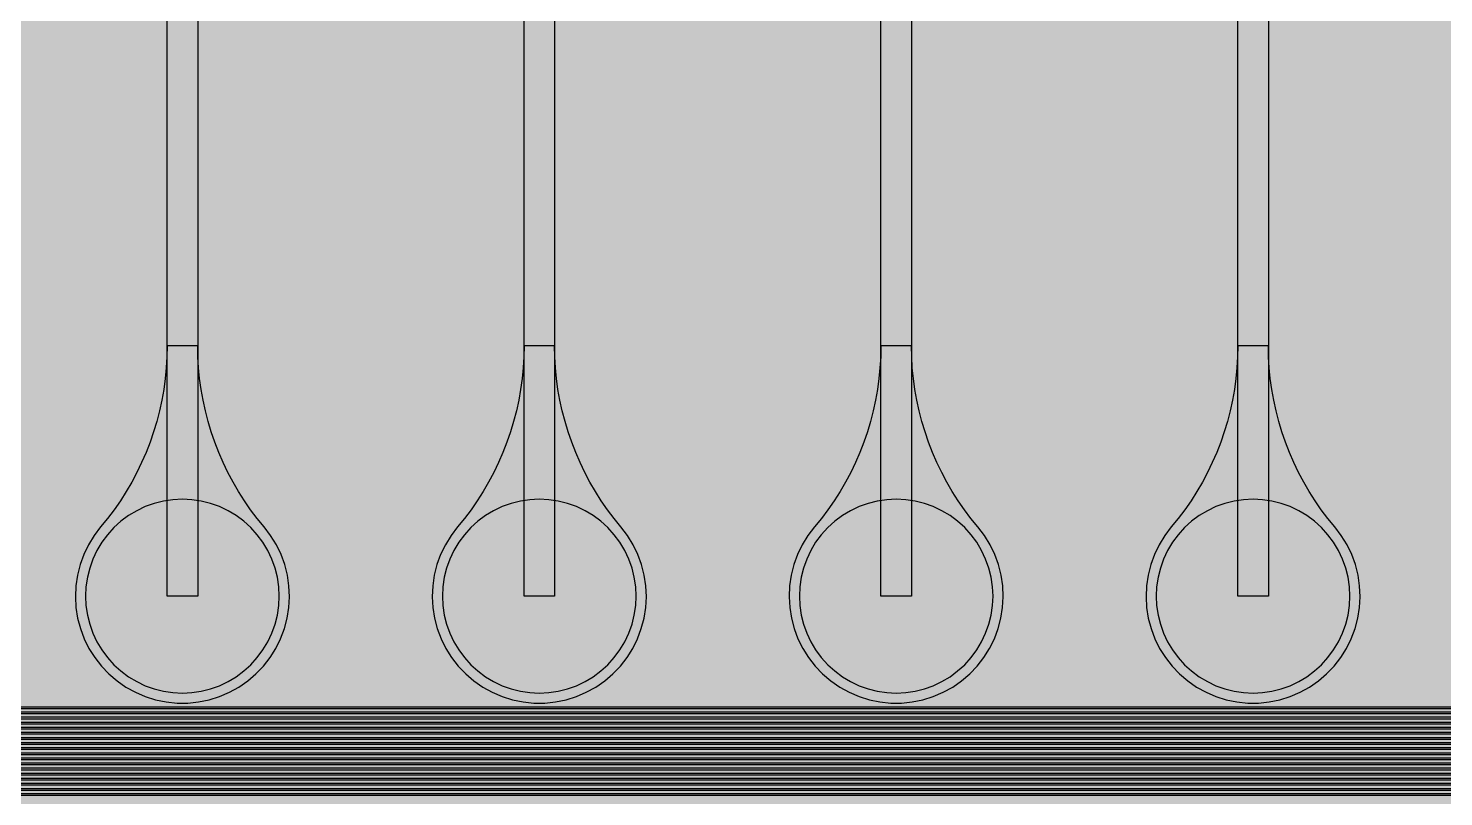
# Model space of a CAD drawing. Header units: metres. Extents: x -7240 to 10960, y -29667 to 1823.
# Drawn here: x -5403 to -4015, y -23979 to -23226 of the extents above; entities that cross this region are included whole.
import ezdxf

# ---------------------------------------------------------------- set-up
doc = ezdxf.new("R2010")
doc.units = ezdxf.units.M
for name, color, linetype in [('Metal1', 4, 'CONTINUOUS'), ('Polyimide', 7, 'CONTINUOUS'), ('Polyimide_Negative', 5, 'CONTINUOUS')]:
    doc.layers.add(name, color=color, linetype=linetype)

msp = doc.modelspace()

# ---------------------------------------------------------------- hatches: boundary and pattern name
at = {"layer": 'Polyimide'}
msp.add_hatch(color=7, dxfattribs=at).paths.add_polyline_path([(4088.5, -11806.9), (4098.7, -11851.2), (4115.6, -11893.5), (4138.6, -11932.7), (4167.4, -11968), (4201.1, -11998.5), (4239, -12023.6), (4280.3, -12042.7), (4349.2, -12073.7), (4413.2, -12113.8), (4471.3, -12162), (4522.3, -12217.7), (4565.4, -12279.7), (4599.7, -12346.9), (4624.7, -12418.2), (4639.9, -12492.2), (4645, -12567.5), (4639.9, -12642.8), (4624.7, -12716.8), (4599.7, -12788.1), (4565.4, -12855.3), (4522.3, -12917.3), (4471.3, -12973), (4413.2, -13021.2), (4349.2, -13061.3), (4280.3, -13092.3), (4239, -13111.4), (4201.1, -13136.5), (4167.4, -13167), (4138.6, -13202.3), (4115.6, -13241.5), (4098.7, -13283.8), (4088.5, -13328.1), (4085, -13373.5), (4085, -13567.5), (4099.4, -13861.6), (4142.6, -14152.8), (4214.2, -14438.4), (4313.4, -14715.5), (4439.2, -14981.7), (4590.6, -15234.2), (4766, -15470.7), (4963.7, -15688.8), (5181.8, -15886.5), (5418.3, -16061.9), (5670.8, -16213.3), (5936.9, -16339.1), (6214.1, -16438.3), (6499.7, -16509.9), (6790.9, -16553.1), (7085, -16567.5), (9960.4, -16567.5), (10038.8, -16571.4), (10116.4, -16582.9), (10192.6, -16601.9), (10266.5, -16628.4), (10337.5, -16662), (10404.8, -16702.3), (10467.9, -16749.1), (10526.1, -16801.8), (10578.8, -16860), (10625.6, -16923), (10665.9, -16990.4), (10699.5, -17061.4), (10725.9, -17135.3), (10745, -17211.4), (10756.5, -17289.1), (10760.4, -17367.5), (10760.4, -21957.3), (10721.6, -22012.9), (10686, -22070.6), (10653.6, -22130.1), (10624.5, -22191.4), (10598.9, -22254.2), (10576.8, -22318.2), (10558.3, -22383.5), (10543.4, -22449.6), (10532.2, -22516.5), (10524.7, -22583.8), (10521, -22651.5), (10521, -22719.3), (10524.7, -22787), (10532.2, -22854.4), (10543.4, -22921.2), (10558.3, -22987.4), (10576.8, -23052.6), (10598.9, -23116.7), (10624.5, -23179.5), (10653.6, -23240.7), (10686, -23300.3), (10721.6, -23357.9), (10760.4, -23413.5), (10760.4, -28667.5), (10756.5, -28745.9), (10745, -28823.6), (10725.9, -28899.7), (10699.5, -28973.6), (10665.9, -29044.6), (10625.6, -29112), (10578.8, -29175), (10526.1, -29233.2), (10467.9, -29285.9), (10404.8, -29332.7), (10337.5, -29373), (10266.5, -29406.6), (10192.6, -29433.1), (10116.4, -29452.1), (10038.8, -29463.6), (9960.4, -29467.5), (-6239.6, -29467.5), (-6318, -29463.6), (-6395.7, -29452.1), (-6471.9, -29433.1), (-6545.8, -29406.6), (-6616.7, -29373), (-6684.1, -29332.7), (-6747.1, -29285.9), (-6805.3, -29233.2), (-6858, -29175), (-6904.8, -29112), (-6945.2, -29044.6), (-6978.7, -28973.6), (-7005.2, -28899.7), (-7024.3, -28823.6), (-7035.8, -28745.9), (-7039.6, -28667.5), (-7039.6, -23426.3), (-6999.4, -23370.1), (-6962.3, -23311.6), (-6928.7, -23251.2), (-6898.5, -23189), (-6871.8, -23125.1), (-6848.8, -23059.9), (-6829.5, -22993.4), (-6814, -22926), (-6802.4, -22857.8), (-6794.6, -22789.1), (-6790.7, -22720), (-6790.7, -22650.8), (-6794.6, -22581.8), (-6802.4, -22513), (-6814, -22444.8), (-6829.5, -22377.4), (-6848.8, -22311), (-6871.8, -22245.7), (-6898.5, -22181.9), (-6928.7, -22119.7), (-6962.3, -22059.2), (-6999.4, -22000.8), (-7039.6, -21944.5), (-7039.6, -17367.5), (-7035.8, -17289.1), (-7024.3, -17211.4), (-7005.2, -17135.3), (-6978.7, -17061.4), (-6945.2, -16990.4), (-6904.8, -16923), (-6858, -16860), (-6805.3, -16801.8), (-6747.1, -16749.1), (-6684.1, -16702.3), (-6616.7, -16662), (-6545.8, -16628.4), (-6471.9, -16601.9), (-6395.7, -16582.9), (-6318, -16571.4), (-6239.6, -16567.5), (-3334, -16567.5), (-3039.9, -16553.1), (-2748.7, -16509.9), (-2463.1, -16438.3), (-2185.9, -16339.1), (-1919.8, -16213.3), (-1667.3, -16061.9), (-1430.8, -15886.5), (-1212.7, -15688.8), (-1015, -15470.7), (-839.6, -15234.2), (-688.2, -14981.7), (-562.4, -14715.5), (-463.2, -14438.4), (-391.6, -14152.8), (-348.4, -13861.6), (-334, -13567.5), (-334, -13373.5), (-337.5, -13328.1), (-347.7, -13283.8), (-364.6, -13241.5), (-387.6, -13202.3), (-416.4, -13167), (-450.1, -13136.5), (-488, -13111.4), (-529.3, -13092.3), (-529.3, -13092.3), (-598.2, -13061.3), (-662.2, -13021.2), (-720.3, -12973), (-771.3, -12917.3), (-814.4, -12855.3), (-848.7, -12788.1), (-873.7, -12716.8), (-888.9, -12642.8), (-894, -12567.5), (-888.9, -12492.2), (-873.7, -12418.2), (-848.7, -12346.9), (-814.4, -12279.7), (-771.3, -12217.7), (-720.3, -12162), (-662.2, -12113.8), (-598.2, -12073.7), (-529.3, -12042.7), (-488, -12023.6), (-450.1, -11998.5), (-416.4, -11968), (-387.6, -11932.7), (-364.6, -11893.5), (-347.7, -11851.2), (-337.5, -11806.9), (-334, -11761.5), (-334, -11074.3), (-337.5, -11028.9), (-347.7, -10984.6), (-364.6, -10942.4), (-387.6, -10903.1), (-416.4, -10867.8), (-450.1, -10837.3), (-488, -10812.2), (-529.3, -10793.2), (-529.3, -10793.2), (-598.2, -10762.1), (-662.2, -10722.1), (-720.3, -10673.8), (-771.3, -10618.1), (-814.4, -10556.1), (-848.7, -10488.9), (-873.7, -10417.6), (-888.9, -10343.7), (-894, -10268.3), (-888.9, -10193), (-873.7, -10119), (-848.7, -10047.8), (-814.4, -9980.5), (-771.3, -9918.5), (-720.3, -9862.9), (-662.2, -9814.6), (-598.2, -9774.6), (-529.3, -9743.5), (-488, -9724.5), (-450.1, -9699.4), (-416.4, -9668.8), (-387.6, -9633.5), (-364.6, -9594.3), (-347.7, -9552), (-337.5, -9507.7), (-334, -9462.4), (-334, -8775.1), (-337.5, -8729.8), (-347.7, -8685.5), (-364.6, -8643.2), (-387.6, -8604), (-416.4, -8568.7), (-450.1, -8538.1), (-488, -8513), (-529.3, -8494), (-529.3, -8494), (-598.2, -8462.9), (-662.2, -8422.9), (-720.3, -8374.6), (-771.3, -8319), (-814.4, -8257), (-848.7, -8189.7), (-873.7, -8118.5), (-888.9, -8044.5), (-894, -7969.2), (-888.9, -7893.8), (-873.7, -7819.9), (-848.7, -7748.6), (-814.4, -7681.4), (-771.3, -7619.4), (-720.3, -7563.7), (-662.2, -7515.4), (-598.2, -7475.4), (-529.3, -7444.3), (-529.3, -7444.3), (-488, -7425.3), (-450.1, -7400.2), (-416.4, -7369.7), (-387.6, -7334.4), (-364.6, -7295.1), (-347.7, -7252.9), (-337.5, -7208.6), (-334, -7163.2), (-334, -6476), (-337.5, -6430.6), (-347.7, -6386.3), (-364.6, -6344), (-387.6, -6304.8), (-416.4, -6269.5), (-450.1, -6239), (-488, -6213.9), (-529.3, -6194.8), (-529.3, -6194.8), (-598.2, -6163.8), (-662.2, -6123.7), (-720.3, -6075.5), (-771.3, -6019.8), (-814.4, -5957.8), (-848.7, -5890.6), (-873.7, -5819.3), (-888.9, -5745.3), (-894, -5670), (-888.9, -5594.7), (-873.7, -5520.7), (-848.7, -5449.4), (-814.4, -5382.2), (-771.3, -5320.2), (-720.3, -5264.5), (-662.2, -5216.3), (-598.2, -5176.2), (-529.3, -5145.2), (-529.3, -5145.2), (-488, -5126.1), (-450.1, -5101), (-416.4, -5070.5), (-387.6, -5035.2), (-364.6, -4996), (-347.7, -4953.7), (-337.5, -4909.4), (-334, -4864), (-334, 380), (-334, 1522.5), (-289, 1522.5), (-288.8, 1515.6), (-288.1, 1508.8), (-287, 1502), (-285.4, 1495.3), (-283.4, 1488.7), (-281, 1482.3), (-278.2, 1476.1), (-274.9, 1470), (-271.3, 1464.2), (-267.3, 1458.6), (-262.9, 1453.3), (-258.2, 1448.3), (-253.2, 1443.6), (-247.9, 1439.2), (-242.3, 1435.2), (-236.5, 1431.6), (-230.4, 1428.3), (-224.2, 1425.5), (-217.8, 1423.1), (-211.2, 1421.1), (-204.5, 1419.5), (-197.7, 1418.4), (-190.9, 1417.7), (-184, 1417.5), (-177.1, 1417.7), (-170.3, 1418.4), (-163.5, 1419.5), (-156.8, 1421.1), (-150.2, 1423.1), (-143.8, 1425.5), (-137.6, 1428.3), (-131.5, 1431.6), (-125.7, 1435.2), (-120.1, 1439.2), (-114.8, 1443.6), (-109.8, 1448.3), (-105.1, 1453.3), (-100.7, 1458.6), (-96.7, 1464.2), (-93.1, 1470), (-89.8, 1476.1), (-87, 1482.3), (-84.6, 1488.7), (-82.6, 1495.3), (-81, 1502), (-79.9, 1508.8), (-79.2, 1515.6), (-79, 1522.5), (1786, 1522.5), (3835, 1522.5), (3835.2, 1529), (3835.9, 1535.6), (3836.9, 1542), (3838.4, 1548.4), (3840.3, 1554.6), (3842.6, 1560.8), (3845.3, 1566.7), (3848.4, 1572.5), (3851.9, 1578.1), (3855.7, 1583.4), (3859.8, 1588.4), (3864.3, 1593.2), (3869.1, 1597.7), (3874.1, 1601.8), (3879.4, 1605.6), (3885, 1609.1), (3890.8, 1612.2), (3896.7, 1614.9), (3902.9, 1617.2), (3909.1, 1619.1), (3915.5, 1620.6), (3921.9, 1621.6), (3928.5, 1622.3), (3935, 1622.5), (3941.5, 1622.3), (3948.1, 1621.6), (3954.5, 1620.6), (3960.9, 1619.1), (3967.1, 1617.2), (3973.3, 1614.9), (3979.2, 1612.2), (3985, 1609.1), (3990.6, 1605.6), (3995.9, 1601.8), (4000.9, 1597.7), (4005.7, 1593.2), (4010.2, 1588.4), (4014.3, 1583.4), (4018.1, 1578.1), (4021.6, 1572.5), (4024.7, 1566.7), (4027.4, 1560.8), (4029.7, 1554.6), (4031.6, 1548.4), (4033.1, 1542), (4034.1, 1535.6), (4034.8, 1529), (4035, 1522.5), (4085, 1522.5), (4085, 380), (4085, 330), (4085, -4864), (4088.5, -4909.4), (4098.7, -4953.7), (4115.6, -4996), (4138.6, -5035.2), (4167.4, -5070.5), (4201.1, -5101), (4239, -5126.1), (4280.3, -5145.2), (4280.3, -5145.2), (4349.2, -5176.2), (4413.2, -5216.3), (4471.3, -5264.5), (4522.3, -5320.2), (4565.4, -5382.2), (4599.7, -5449.4), (4624.7, -5520.7), (4639.9, -5594.7), (4645, -5670), (4639.9, -5745.3), (4624.7, -5819.3), (4599.7, -5890.6), (4565.4, -5957.8), (4522.3, -6019.8), (4471.3, -6075.5), (4413.2, -6123.7), (4349.2, -6163.8), (4280.3, -6194.8), (4239, -6213.9), (4201.1, -6239), (4167.4, -6269.5), (4138.6, -6304.8), (4115.6, -6344), (4098.7, -6386.3), (4088.5, -6430.6), (4085, -6476), (4085, -11761.5), (4088.5, -11806.9)])

# ---------------------------------------------------------------- linework, layer by layer
at = {"layer": 'Metal1'}
for points in [[(1413.9, -18191.7), (1413.9, -25252.9), (1383.3, -25283.5), (-5912.5, -25283.5), (-5943.1, -25252.9), (-5943.1, -22921.6), (-5912.5, -22891), (-4231.7, -22891), (-4197.8, -22920.2), (-4187.1, -23060.2), (-4187.1, -23782.5), (-4217.1, -23782.5), (-4217.1, -23060.2), (-4206.4, -22923.8), (-4232.5, -22893), (-5911.7, -22893), (-5941.1, -22922.4), (-5941.1, -25252.1), (-5911.7, -25281.5), (1382.5, -25281.5), (1411.9, -25252.1), (1411.9, -18191.7)], [(1403.9, -18191.7), (1403.9, -25242.9), (1373.3, -25273.5), (-5902.5, -25273.5), (-5933.1, -25242.9), (-5933.1, -22931.6), (-5902.5, -22901), (-4581.7, -22901), (-4547.8, -22930.2), (-4537.1, -23068.2), (-4537.1, -23782.5), (-4567.1, -23782.5), (-4567.1, -23068.2), (-4556.5, -22933.8), (-4582.5, -22903), (-5901.7, -22903), (-5931.1, -22932.4), (-5931.1, -25242.1), (-5901.7, -25271.5), (1372.5, -25271.5), (1401.9, -25242.1), (1401.9, -18191.7)], [(1393.9, -18191.7), (1393.9, -25232.9), (1363.3, -25263.5), (-5892.5, -25263.5), (-5923.1, -25232.9), (-5923.1, -22941.6), (-5892.5, -22911), (-4931.7, -22911), (-4897.8, -22940.2), (-4887.1, -23076.2), (-4887.1, -23782.5), (-4917.1, -23782.5), (-4917.1, -23076.2), (-4906.5, -22943.8), (-4932.5, -22913), (-5891.7, -22913), (-5921.1, -22942.4), (-5921.1, -25232.1), (-5891.7, -25261.5), (1362.5, -25261.5), (1391.9, -25232.1), (1391.9, -18191.7)], [(1383.9, -18191.7), (1383.9, -25222.9), (1353.3, -25253.5), (-5882.5, -25253.5), (-5913.1, -25222.9), (-5913.1, -22951.6), (-5882.5, -22921), (-5281.7, -22921), (-5247.7, -22950.2), (-5237.1, -23084.2), (-5237.1, -23782.5), (-5267.1, -23782.5), (-5267.1, -23084.2), (-5256.5, -22953.8), (-5282.5, -22923), (-5881.7, -22923), (-5911.1, -22952.4), (-5911.1, -25222.1), (-5881.7, -25251.5), (1352.5, -25251.5), (1381.9, -25222.1), (1381.9, -18191.7)], [(1378.9, -18191.7), (1378.9, -25217.9), (1348.3, -25248.5), (-5877.5, -25248.5), (-5908.1, -25217.9), (-5908.1, -23921.6), (-5877.5, -23891), (143.3, -23891), (179.6, -23919.2), (187.9, -23982.8), (187.9, -24152.5), (157.9, -24152.5), (157.9, -23982.8), (166.1, -23924.8), (142.5, -23893), (-5876.7, -23893), (-5906.1, -23922.4), (-5906.1, -25217.1), (-5876.7, -25246.5), (1347.5, -25246.5), (1376.9, -25217.1), (1376.9, -18191.7)], [(1373.9, -18191.7), (1373.9, -25212.9), (1343.3, -25243.5), (-5872.5, -25243.5), (-5903.1, -25212.9), (-5903.1, -23926.6), (-5872.5, -23896), (-31.7, -23896), (1.8, -23925.4), (12.9, -24086.2), (12.9, -24892.5), (-17.1, -24892.5), (-17.1, -24086.2), (-6.1, -23928.6), (-32.5, -23898), (-5871.7, -23898), (-5901.1, -23927.4), (-5901.1, -25212.1), (-5871.7, -25241.5), (1342.5, -25241.5), (1371.9, -25212.1), (1371.9, -18191.7)], [(1368.9, -18191.7), (1368.9, -25207.9), (1338.3, -25238.5), (-5867.5, -25238.5), (-5898.1, -25207.9), (-5898.1, -23931.6), (-5867.5, -23901), (-348.1, -23901), (-299, -23923.6), (-247.4, -23997.3), (-164.1, -24145.1), (-190.2, -24159.9), (-273.5, -24012), (-308.2, -23932.6), (-348.6, -23903), (-5866.7, -23903), (-5896.1, -23932.4), (-5896.1, -25207.1), (-5866.7, -25236.5), (1337.5, -25236.5), (1366.9, -25207.1), (1366.9, -18191.7)], [(1363.9, -18191.7), (1363.9, -25202.9), (1333.3, -25233.5), (-5862.5, -25233.5), (-5893.1, -25202.9), (-5893.1, -23936.6), (-5862.5, -23906), (-381.7, -23906), (-348.1, -23935.4), (-337.1, -24094.2), (-337.1, -24892.5), (-367.1, -24892.5), (-367.1, -24094.2), (-356.1, -23938.6), (-382.5, -23908), (-5861.7, -23908), (-5891.1, -23937.4), (-5891.1, -25202.1), (-5861.7, -25231.5), (1332.5, -25231.5), (1361.9, -25202.1), (1361.9, -18191.7)], [(1358.9, -18191.7), (1358.9, -25197.9), (1328.3, -25228.5), (-5857.5, -25228.5), (-5888.1, -25197.9), (-5888.1, -23941.6), (-5857.5, -23911), (-698.1, -23911), (-648.4, -23933), (-600.1, -23998.6), (-514.2, -24144.9), (-540.1, -24160.1), (-626, -24013.8), (-657.9, -23942.7), (-698.6, -23913), (-5856.7, -23913), (-5886.1, -23942.4), (-5886.1, -25197.1), (-5856.7, -25226.5), (1327.5, -25226.5), (1356.9, -25197.1), (1356.9, -18191.7)], [(1353.9, -18191.7), (1353.9, -25192.9), (1323.3, -25223.5), (-5852.5, -25223.5), (-5883.1, -25192.9), (-5883.1, -23946.6), (-5852.5, -23916), (-731.7, -23916), (-698.1, -23945.3), (-687.1, -24102.2), (-687.1, -24892.5), (-717.1, -24892.5), (-717.1, -24102.2), (-706.1, -23948.7), (-732.5, -23918), (-5851.7, -23918), (-5881.1, -23947.4), (-5881.1, -25192.1), (-5851.7, -25221.5), (1322.5, -25221.5), (1351.9, -25192.1), (1351.9, -18191.7)], [(1348.9, -18191.7), (1348.9, -25187.9), (1318.3, -25218.5), (-5847.5, -25218.5), (-5878.1, -25187.9), (-5878.1, -23951.6), (-5847.5, -23921), (-1048.1, -23921), (-997.7, -23942.4), (-953, -24000), (-864.3, -24144.7), (-889.9, -24160.3), (-978.6, -24015.6), (-1007.7, -23952.8), (-1048.6, -23923), (-5846.7, -23923), (-5876.1, -23952.4), (-5876.1, -25187.1), (-5846.7, -25216.5), (1317.5, -25216.5), (1346.9, -25187.1), (1346.9, -18191.7)], [(1343.9, -18191.7), (1343.9, -25182.9), (1313.3, -25213.5), (-5842.5, -25213.5), (-5873.1, -25182.9), (-5873.1, -23956.6), (-5842.5, -23926), (-1081.7, -23926), (-1048.1, -23955.3), (-1037.1, -24110.2), (-1037.1, -24892.5), (-1067.1, -24892.5), (-1067.1, -24110.2), (-1056.2, -23958.7), (-1082.5, -23928), (-5841.7, -23928), (-5871.1, -23957.4), (-5871.1, -25182.1), (-5841.7, -25211.5), (1312.5, -25211.5), (1341.9, -25182.1), (1341.9, -18191.7)], [(1338.9, -18191.7), (1338.9, -25177.9), (1308.3, -25208.5), (-5837.5, -25208.5), (-5868.1, -25177.9), (-5868.1, -23961.6), (-5837.5, -23931), (-1398.1, -23931), (-1346.9, -23951.7), (-1306, -24001.5), (-1214.5, -24144.4), (-1239.8, -24160.6), (-1331.3, -24017.7), (-1357.4, -23962.9), (-1398.6, -23933), (-5836.7, -23933), (-5866.1, -23962.4), (-5866.1, -25177.1), (-5836.7, -25206.5), (1307.5, -25206.5), (1336.9, -25177.1), (1336.9, -18191.7)], [(1333.9, -18191.7), (1333.9, -25172.9), (1303.3, -25203.5), (-5832.5, -25203.5), (-5863.1, -25172.9), (-5863.1, -23966.6), (-5832.5, -23936), (-1431.7, -23936), (-1398.1, -23965.3), (-1387.1, -24118.2), (-1387.1, -24892.5), (-1417.1, -24892.5), (-1417.1, -24118.2), (-1406.2, -23968.7), (-1432.5, -23938), (-5831.7, -23938), (-5861.1, -23967.4), (-5861.1, -25172.1), (-5831.7, -25201.5), (1302.5, -25201.5), (1331.9, -25172.1), (1331.9, -18191.7)], [(1328.9, -18191.7), (1328.9, -25167.9), (1298.3, -25198.5), (-5827.5, -25198.5), (-5858.1, -25167.9), (-5858.1, -23971.6), (-5827.5, -23941), (-1748.1, -23941), (-1696.1, -23960.8), (-1659.2, -24003.2), (-1564.7, -24144.1), (-1589.6, -24160.9), (-1684.1, -24019.9), (-1707.1, -23973), (-1748.6, -23943), (-5826.7, -23943), (-5856.1, -23972.4), (-5856.1, -25167.1), (-5826.7, -25196.5), (1297.5, -25196.5), (1326.9, -25167.1), (1326.9, -18191.7)], [(1323.9, -18191.7), (1323.9, -25162.9), (1293.3, -25193.5), (-5822.5, -25193.5), (-5853.1, -25162.9), (-5853.1, -23976.6), (-5822.5, -23946), (-1781.7, -23946), (-1748, -23975.3), (-1737.1, -24126.2), (-1737.1, -24892.5), (-1767.1, -24892.5), (-1767.1, -24126.2), (-1756.2, -23978.7), (-1782.5, -23948), (-5821.7, -23948), (-5851.1, -23977.4), (-5851.1, -25162.1), (-5821.7, -25191.5), (1292.5, -25191.5), (1321.9, -25162.1), (1321.9, -18191.7)], [(1318.9, -18191.7), (1318.9, -25157.9), (1288.3, -25188.5), (-5817.5, -25188.5), (-5848.1, -25157.9), (-5848.1, -23981.6), (-5817.5, -23951), (-2098.1, -23951), (-2045.3, -23969.9), (-2012.6, -24005.1), (-1914.9, -24143.9), (-1939.4, -24161.1), (-2037.1, -24022.4), (-2056.9, -23983.2), (-2098.6, -23953), (-5816.7, -23953), (-5846.1, -23982.4), (-5846.1, -25157.1), (-5816.7, -25186.5), (1287.5, -25186.5), (1316.9, -25157.1), (1316.9, -18191.7)], [(1313.9, -18191.7), (1313.9, -25152.9), (1283.3, -25183.5), (-5812.5, -25183.5), (-5843.1, -25152.9), (-5843.1, -23986.6), (-5812.5, -23956), (-2131.7, -23956), (-2098, -23985.3), (-2087.1, -24134.2), (-2087.1, -24892.5), (-2117.1, -24892.5), (-2117.1, -24134.2), (-2106.3, -23988.7), (-2132.5, -23958), (-5811.7, -23958), (-5841.1, -23987.4), (-5841.1, -25152.1), (-5811.7, -25181.5), (1282.5, -25181.5), (1311.9, -25152.1), (1311.9, -18191.7)], [(1308.9, -18191.7), (1308.9, -25147.9), (1278.3, -25178.5), (-5807.5, -25178.5), (-5838.1, -25147.9), (-5838.1, -23991.6), (-5807.5, -23961), (-2448.1, -23961), (-2394.4, -23978.8), (-2366.1, -24007.2), (-2265.1, -24143.6), (-2289.2, -24161.4), (-2390.2, -24025.1), (-2406.6, -23993.4), (-2448.6, -23963), (-5806.7, -23963), (-5836.1, -23992.4), (-5836.1, -25147.1), (-5806.7, -25176.5), (1277.5, -25176.5), (1306.9, -25147.1), (1306.9, -18191.7)], [(1303.9, -18191.7), (1303.9, -25142.9), (1273.3, -25173.5), (-5802.5, -25173.5), (-5833.1, -25142.9), (-5833.1, -23996.6), (-5802.5, -23966), (-2481.7, -23966), (-2448, -23995.3), (-2437.1, -24142.2), (-2437.1, -24892.5), (-2467.1, -24892.5), (-2467.1, -24142.2), (-2456.3, -23998.7), (-2482.5, -23968), (-5801.7, -23968), (-5831.1, -23997.4), (-5831.1, -25142.1), (-5801.7, -25171.5), (1272.5, -25171.5), (1301.9, -25142.1), (1301.9, -18191.7)], [(1298.9, -18191.7), (1298.9, -25137.9), (1268.3, -25168.5), (-5797.5, -25168.5), (-5828.1, -25137.9), (-5828.1, -24001.6), (-5797.5, -23971), (-2798.1, -23971), (-2743.4, -23987.6), (-2719.9, -24009.6), (-2615.3, -24143.3), (-2638.9, -24161.7), (-2743.5, -24028.1), (-2756.3, -24003.6), (-2798.6, -23973), (-5796.7, -23973), (-5826.1, -24002.4), (-5826.1, -25137.1), (-5796.7, -25166.5), (1267.5, -25166.5), (1296.9, -25137.1), (1296.9, -18191.7)], [(1293.9, -18191.7), (1293.9, -25132.9), (1263.3, -25163.5), (-5792.5, -25163.5), (-5823.1, -25132.9), (-5823.1, -24006.6), (-5792.5, -23976), (-2831.7, -23976), (-2797.9, -24005.3), (-2787.1, -24150.2), (-2787.1, -24892.5), (-2817.1, -24892.5), (-2817.1, -24150.2), (-2806.3, -24008.7), (-2832.5, -23978), (-5791.7, -23978), (-5821.1, -24007.4), (-5821.1, -25132.1), (-5791.7, -25161.5), (1262.5, -25161.5), (1291.9, -25132.1), (1291.9, -18191.7)]]:
    msp.add_lwpolyline(points, dxfattribs=at)
for points in [[(-5267.1, -23536.9), (-5267.3, -23547.7), (-5268, -23558.4), (-5269, -23569.1), (-5270.5, -23579.7), (-5272.3, -23590.3), (-5274.6, -23600.8), (-5277.3, -23611.1), (-5280.4, -23621.4), (-5283.9, -23631.6), (-5287.8, -23641.6), (-5292.1, -23651.4), (-5296.7, -23661.1), (-5301.8, -23670.6), (-5307.2, -23679.9), (-5312.9, -23688.9), (-5319, -23697.7), (-5325.5, -23706.3), (-5332.3, -23714.6), (-5338.7, -23723.1), (-5344.2, -23732.1), (-5348.9, -23741.7), (-5352.5, -23751.6), (-5355.1, -23761.9), (-5356.6, -23772.4), (-5357.1, -23783), (-5356.5, -23793.6), (-5354.9, -23804.1), (-5352.2, -23814.3), (-5348.5, -23824.2), (-5343.8, -23833.7), (-5338.1, -23842.7), (-5331.6, -23851.1), (-5324.3, -23858.8), (-5316.2, -23865.7), (-5307.5, -23871.7), (-5298.2, -23876.8), (-5288.5, -23881), (-5278.4, -23884.2), (-5268, -23886.3), (-5257.4, -23887.4), (-5246.8, -23887.4), (-5236.3, -23886.3), (-5225.9, -23884.2), (-5215.8, -23881), (-5206, -23876.8), (-5196.7, -23871.7), (-5188, -23865.7), (-5180, -23858.8), (-5172.6, -23851.1), (-5166.1, -23842.7), (-5160.5, -23833.7), (-5155.8, -23824.2), (-5152.1, -23814.3), (-5149.4, -23804.1), (-5147.7, -23793.6), (-5147.1, -23783), (-5147.6, -23772.4), (-5149.2, -23761.9), (-5151.8, -23751.6), (-5155.4, -23741.7), (-5160, -23732.1), (-5165.6, -23723.1), (-5172, -23714.6), (-5178.8, -23706.3), (-5185.2, -23697.7), (-5191.3, -23688.9), (-5197.1, -23679.9), (-5202.5, -23670.6), (-5207.5, -23661.1), (-5212.2, -23651.4), (-5216.4, -23641.6), (-5220.3, -23631.6), (-5223.8, -23621.4), (-5226.9, -23611.1), (-5229.6, -23600.8), (-5231.9, -23590.3), (-5233.8, -23579.7), (-5235.2, -23569.1), (-5236.3, -23558.4), (-5236.9, -23547.7), (-5237.1, -23536.9), (-5267.1, -23536.9)], [(-4917.1, -23536.9), (-4917.3, -23547.7), (-4918, -23558.4), (-4919, -23569.1), (-4920.5, -23579.7), (-4922.3, -23590.3), (-4924.6, -23600.8), (-4927.3, -23611.1), (-4930.4, -23621.4), (-4933.9, -23631.6), (-4937.8, -23641.6), (-4942.1, -23651.4), (-4946.7, -23661.1), (-4951.8, -23670.6), (-4957.2, -23679.9), (-4962.9, -23688.9), (-4969, -23697.7), (-4975.5, -23706.3), (-4982.3, -23714.6), (-4988.7, -23723.1), (-4994.2, -23732.1), (-4998.9, -23741.7), (-5002.5, -23751.6), (-5005.1, -23761.9), (-5006.6, -23772.4), (-5007.1, -23783), (-5006.5, -23793.6), (-5004.9, -23804.1), (-5002.2, -23814.3), (-4998.5, -23824.2), (-4993.8, -23833.7), (-4988.1, -23842.7), (-4981.6, -23851.1), (-4974.3, -23858.8), (-4966.2, -23865.7), (-4957.5, -23871.7), (-4948.2, -23876.8), (-4938.5, -23881), (-4928.4, -23884.2), (-4918, -23886.3), (-4907.4, -23887.4), (-4896.8, -23887.4), (-4886.3, -23886.3), (-4875.9, -23884.2), (-4865.8, -23881), (-4856, -23876.8), (-4846.7, -23871.7), (-4838, -23865.7), (-4830, -23858.8), (-4822.6, -23851.1), (-4816.1, -23842.7), (-4810.5, -23833.7), (-4805.8, -23824.2), (-4802.1, -23814.3), (-4799.4, -23804.1), (-4797.7, -23793.6), (-4797.1, -23783), (-4797.6, -23772.4), (-4799.2, -23761.9), (-4801.8, -23751.6), (-4805.4, -23741.7), (-4810, -23732.1), (-4815.6, -23723.1), (-4822, -23714.6), (-4828.8, -23706.3), (-4835.2, -23697.7), (-4841.3, -23688.9), (-4847.1, -23679.9), (-4852.5, -23670.6), (-4857.5, -23661.1), (-4862.2, -23651.4), (-4866.4, -23641.6), (-4870.3, -23631.6), (-4873.8, -23621.4), (-4876.9, -23611.1), (-4879.6, -23600.8), (-4881.9, -23590.3), (-4883.8, -23579.7), (-4885.2, -23569.1), (-4886.3, -23558.4), (-4886.9, -23547.7), (-4887.1, -23536.9), (-4917.1, -23536.9)], [(-4567.1, -23536.9), (-4567.3, -23547.7), (-4568, -23558.4), (-4569, -23569.1), (-4570.5, -23579.7), (-4572.3, -23590.3), (-4574.6, -23600.8), (-4577.3, -23611.1), (-4580.4, -23621.4), (-4583.9, -23631.6), (-4587.8, -23641.6), (-4592.1, -23651.4), (-4596.7, -23661.1), (-4601.8, -23670.6), (-4607.2, -23679.9), (-4612.9, -23688.9), (-4619, -23697.7), (-4625.5, -23706.3), (-4632.3, -23714.6), (-4638.7, -23723.1), (-4644.2, -23732.1), (-4648.9, -23741.7), (-4652.5, -23751.6), (-4655.1, -23761.9), (-4656.6, -23772.4), (-4657.1, -23783), (-4656.5, -23793.6), (-4654.9, -23804.1), (-4652.2, -23814.3), (-4648.5, -23824.2), (-4643.8, -23833.7), (-4638.1, -23842.7), (-4631.6, -23851.1), (-4624.3, -23858.8), (-4616.2, -23865.7), (-4607.5, -23871.7), (-4598.2, -23876.8), (-4588.5, -23881), (-4578.4, -23884.2), (-4568, -23886.3), (-4557.4, -23887.4), (-4546.8, -23887.4), (-4536.3, -23886.3), (-4525.9, -23884.2), (-4515.8, -23881), (-4506, -23876.8), (-4496.7, -23871.7), (-4488, -23865.7), (-4480, -23858.8), (-4472.6, -23851.1), (-4466.1, -23842.7), (-4460.5, -23833.7), (-4455.8, -23824.2), (-4452.1, -23814.3), (-4449.4, -23804.1), (-4447.7, -23793.6), (-4447.1, -23783), (-4447.6, -23772.4), (-4449.2, -23761.9), (-4451.8, -23751.6), (-4455.4, -23741.7), (-4460, -23732.1), (-4465.6, -23723.1), (-4472, -23714.6), (-4478.8, -23706.3), (-4485.2, -23697.7), (-4491.3, -23688.9), (-4497.1, -23679.9), (-4502.5, -23670.6), (-4507.5, -23661.1), (-4512.2, -23651.4), (-4516.4, -23641.6), (-4520.3, -23631.6), (-4523.8, -23621.4), (-4526.9, -23611.1), (-4529.6, -23600.8), (-4531.9, -23590.3), (-4533.8, -23579.7), (-4535.2, -23569.1), (-4536.3, -23558.4), (-4536.9, -23547.7), (-4537.1, -23536.9), (-4567.1, -23536.9)], [(-4217.1, -23536.9), (-4217.3, -23547.7), (-4218, -23558.4), (-4219, -23569.1), (-4220.5, -23579.7), (-4222.3, -23590.3), (-4224.6, -23600.8), (-4227.3, -23611.1), (-4230.4, -23621.4), (-4233.9, -23631.6), (-4237.8, -23641.6), (-4242.1, -23651.4), (-4246.7, -23661.1), (-4251.8, -23670.6), (-4257.2, -23679.9), (-4262.9, -23688.9), (-4269, -23697.7), (-4275.5, -23706.3), (-4282.3, -23714.6), (-4288.7, -23723.1), (-4294.2, -23732.1), (-4298.9, -23741.7), (-4302.5, -23751.6), (-4305.1, -23761.9), (-4306.6, -23772.4), (-4307.1, -23783), (-4306.5, -23793.6), (-4304.9, -23804.1), (-4302.2, -23814.3), (-4298.5, -23824.2), (-4293.8, -23833.7), (-4288.1, -23842.7), (-4281.6, -23851.1), (-4274.3, -23858.8), (-4266.2, -23865.7), (-4257.5, -23871.7), (-4248.2, -23876.8), (-4238.5, -23881), (-4228.4, -23884.2), (-4218, -23886.3), (-4207.4, -23887.4), (-4196.8, -23887.4), (-4186.3, -23886.3), (-4175.9, -23884.2), (-4165.8, -23881), (-4156, -23876.8), (-4146.7, -23871.7), (-4138, -23865.7), (-4130, -23858.8), (-4122.6, -23851.1), (-4116.1, -23842.7), (-4110.5, -23833.7), (-4105.8, -23824.2), (-4102.1, -23814.3), (-4099.4, -23804.1), (-4097.7, -23793.6), (-4097.1, -23783), (-4097.6, -23772.4), (-4099.2, -23761.9), (-4101.8, -23751.6), (-4105.4, -23741.7), (-4110, -23732.1), (-4115.6, -23723.1), (-4122, -23714.6), (-4128.8, -23706.3), (-4135.2, -23697.7), (-4141.3, -23688.9), (-4147.1, -23679.9), (-4152.5, -23670.6), (-4157.5, -23661.1), (-4162.2, -23651.4), (-4166.4, -23641.6), (-4170.3, -23631.6), (-4173.8, -23621.4), (-4176.9, -23611.1), (-4179.6, -23600.8), (-4181.9, -23590.3), (-4183.8, -23579.7), (-4185.2, -23569.1), (-4186.3, -23558.4), (-4186.9, -23547.7), (-4187.1, -23536.9), (-4217.1, -23536.9)]]:
    msp.add_lwpolyline(points, close=True, dxfattribs=at)
at = {"layer": 'Polyimide_Negative'}
for points in [[(-5157.1, -23782.5), (-5157.6, -23773.2), (-5159, -23764), (-5161.2, -23754.9), (-5164.4, -23746.1), (-5168.3, -23737.7), (-5173.1, -23729.7), (-5178.7, -23722.2), (-5184.9, -23715.3), (-5191.9, -23709.1), (-5199.3, -23703.5), (-5207.3, -23698.7), (-5215.8, -23694.7), (-5224.5, -23691.6), (-5233.6, -23689.3), (-5242.8, -23688), (-5252.1, -23687.5), (-5261.4, -23688), (-5270.7, -23689.3), (-5279.7, -23691.6), (-5288.5, -23694.7), (-5296.9, -23698.7), (-5304.9, -23703.5), (-5312.4, -23709.1), (-5319.3, -23715.3), (-5325.6, -23722.2), (-5331.1, -23729.7), (-5335.9, -23737.7), (-5339.9, -23746.1), (-5343, -23754.9), (-5345.3, -23764), (-5346.7, -23773.2), (-5347.1, -23782.5), (-5346.7, -23791.8), (-5345.3, -23801), (-5343, -23810.1), (-5339.9, -23818.9), (-5335.9, -23827.3), (-5331.1, -23835.3), (-5325.6, -23842.8), (-5319.3, -23849.7), (-5312.4, -23855.9), (-5304.9, -23861.5), (-5296.9, -23866.3), (-5288.5, -23870.3), (-5279.7, -23873.4), (-5270.7, -23875.7), (-5261.4, -23877), (-5252.1, -23877.5), (-5242.8, -23877), (-5233.6, -23875.7), (-5224.5, -23873.4), (-5215.8, -23870.3), (-5207.3, -23866.3), (-5199.3, -23861.5), (-5191.9, -23855.9), (-5184.9, -23849.7), (-5178.7, -23842.8), (-5173.1, -23835.3), (-5168.3, -23827.3), (-5164.4, -23818.9), (-5161.2, -23810.1), (-5159, -23801), (-5157.6, -23791.8), (-5157.1, -23782.5)], [(-4807.1, -23782.5), (-4807.6, -23773.2), (-4809, -23764), (-4811.2, -23754.9), (-4814.4, -23746.1), (-4818.3, -23737.7), (-4823.1, -23729.7), (-4828.7, -23722.2), (-4834.9, -23715.3), (-4841.9, -23709.1), (-4849.3, -23703.5), (-4857.3, -23698.7), (-4865.8, -23694.7), (-4874.5, -23691.6), (-4883.6, -23689.3), (-4892.8, -23688), (-4902.1, -23687.5), (-4911.4, -23688), (-4920.7, -23689.3), (-4929.7, -23691.6), (-4938.5, -23694.7), (-4946.9, -23698.7), (-4954.9, -23703.5), (-4962.4, -23709.1), (-4969.3, -23715.3), (-4975.6, -23722.2), (-4981.1, -23729.7), (-4985.9, -23737.7), (-4989.9, -23746.1), (-4993, -23754.9), (-4995.3, -23764), (-4996.7, -23773.2), (-4997.1, -23782.5), (-4996.7, -23791.8), (-4995.3, -23801), (-4993, -23810.1), (-4989.9, -23818.9), (-4985.9, -23827.3), (-4981.1, -23835.3), (-4975.6, -23842.8), (-4969.3, -23849.7), (-4962.4, -23855.9), (-4954.9, -23861.5), (-4946.9, -23866.3), (-4938.5, -23870.3), (-4929.7, -23873.4), (-4920.7, -23875.7), (-4911.4, -23877), (-4902.1, -23877.5), (-4892.8, -23877), (-4883.6, -23875.7), (-4874.5, -23873.4), (-4865.8, -23870.3), (-4857.3, -23866.3), (-4849.3, -23861.5), (-4841.9, -23855.9), (-4834.9, -23849.7), (-4828.7, -23842.8), (-4823.1, -23835.3), (-4818.3, -23827.3), (-4814.4, -23818.9), (-4811.2, -23810.1), (-4809, -23801), (-4807.6, -23791.8), (-4807.1, -23782.5)], [(-4457.1, -23782.5), (-4457.6, -23773.2), (-4459, -23764), (-4461.2, -23754.9), (-4464.4, -23746.1), (-4468.3, -23737.7), (-4473.1, -23729.7), (-4478.7, -23722.2), (-4484.9, -23715.3), (-4491.9, -23709.1), (-4499.3, -23703.5), (-4507.3, -23698.7), (-4515.8, -23694.7), (-4524.5, -23691.6), (-4533.6, -23689.3), (-4542.8, -23688), (-4552.1, -23687.5), (-4561.4, -23688), (-4570.7, -23689.3), (-4579.7, -23691.6), (-4588.5, -23694.7), (-4596.9, -23698.7), (-4604.9, -23703.5), (-4612.4, -23709.1), (-4619.3, -23715.3), (-4625.6, -23722.2), (-4631.1, -23729.7), (-4635.9, -23737.7), (-4639.9, -23746.1), (-4643, -23754.9), (-4645.3, -23764), (-4646.7, -23773.2), (-4647.1, -23782.5), (-4646.7, -23791.8), (-4645.3, -23801), (-4643, -23810.1), (-4639.9, -23818.9), (-4635.9, -23827.3), (-4631.1, -23835.3), (-4625.6, -23842.8), (-4619.3, -23849.7), (-4612.4, -23855.9), (-4604.9, -23861.5), (-4596.9, -23866.3), (-4588.5, -23870.3), (-4579.7, -23873.4), (-4570.7, -23875.7), (-4561.4, -23877), (-4552.1, -23877.5), (-4542.8, -23877), (-4533.6, -23875.7), (-4524.5, -23873.4), (-4515.8, -23870.3), (-4507.3, -23866.3), (-4499.3, -23861.5), (-4491.9, -23855.9), (-4484.9, -23849.7), (-4478.7, -23842.8), (-4473.1, -23835.3), (-4468.3, -23827.3), (-4464.4, -23818.9), (-4461.2, -23810.1), (-4459, -23801), (-4457.6, -23791.8), (-4457.1, -23782.5)], [(-4107.1, -23782.5), (-4107.6, -23773.2), (-4109, -23764), (-4111.2, -23754.9), (-4114.4, -23746.1), (-4118.3, -23737.7), (-4123.1, -23729.7), (-4128.7, -23722.2), (-4134.9, -23715.3), (-4141.9, -23709.1), (-4149.3, -23703.5), (-4157.3, -23698.7), (-4165.8, -23694.7), (-4174.5, -23691.6), (-4183.6, -23689.3), (-4192.8, -23688), (-4202.1, -23687.5), (-4211.4, -23688), (-4220.7, -23689.3), (-4229.7, -23691.6), (-4238.5, -23694.7), (-4246.9, -23698.7), (-4254.9, -23703.5), (-4262.4, -23709.1), (-4269.3, -23715.3), (-4275.6, -23722.2), (-4281.1, -23729.7), (-4285.9, -23737.7), (-4289.9, -23746.1), (-4293, -23754.9), (-4295.3, -23764), (-4296.7, -23773.2), (-4297.1, -23782.5), (-4296.7, -23791.8), (-4295.3, -23801), (-4293, -23810.1), (-4289.9, -23818.9), (-4285.9, -23827.3), (-4281.1, -23835.3), (-4275.6, -23842.8), (-4269.3, -23849.7), (-4262.4, -23855.9), (-4254.9, -23861.5), (-4246.9, -23866.3), (-4238.5, -23870.3), (-4229.7, -23873.4), (-4220.7, -23875.7), (-4211.4, -23877), (-4202.1, -23877.5), (-4192.8, -23877), (-4183.6, -23875.7), (-4174.5, -23873.4), (-4165.8, -23870.3), (-4157.3, -23866.3), (-4149.3, -23861.5), (-4141.9, -23855.9), (-4134.9, -23849.7), (-4128.7, -23842.8), (-4123.1, -23835.3), (-4118.3, -23827.3), (-4114.4, -23818.9), (-4111.2, -23810.1), (-4109, -23801), (-4107.6, -23791.8), (-4107.1, -23782.5)]]:
    msp.add_lwpolyline(points, close=True, dxfattribs=at)

doc.saveas('drawing.dxf')
